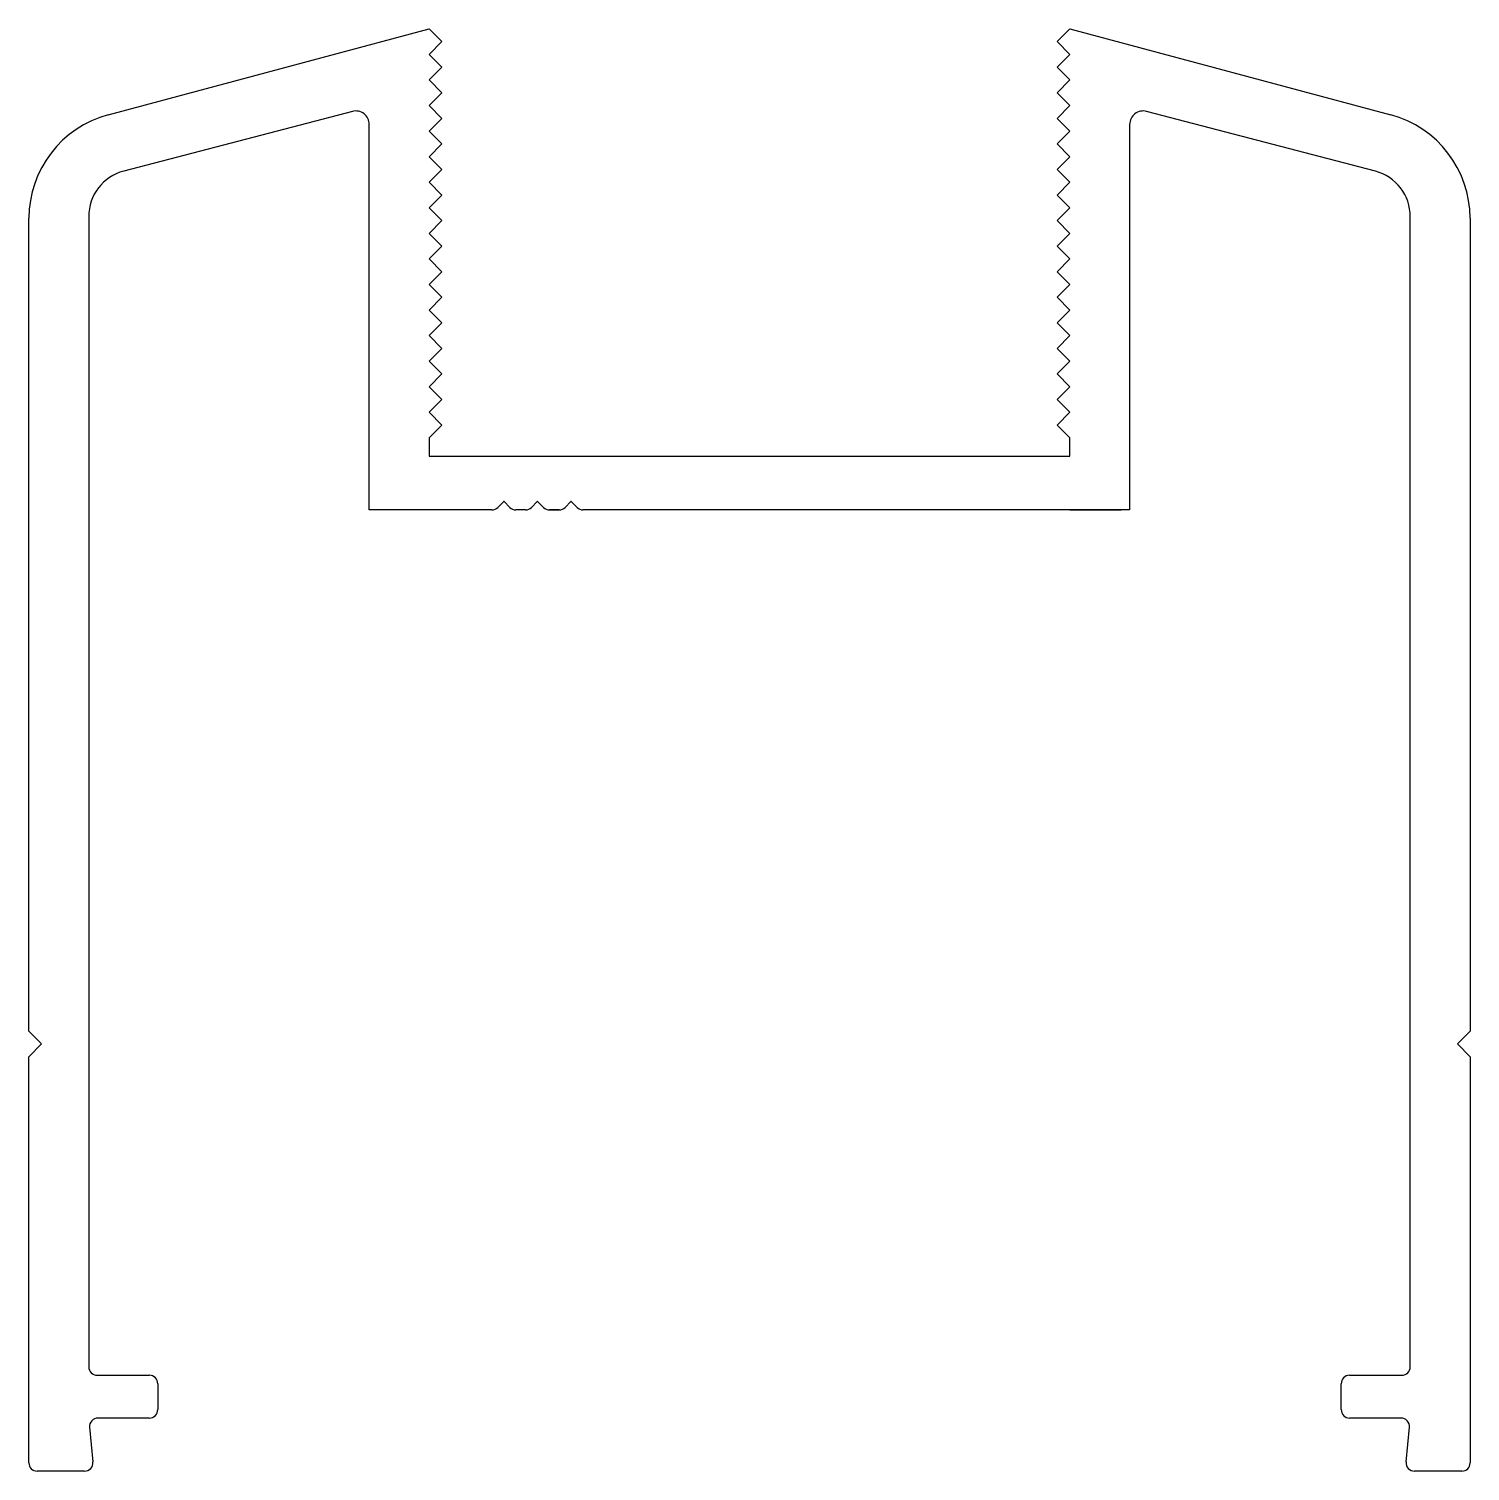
# Model space of a CAD drawing. Extents: x -19.1 to 23.7, y 2.5 to 45.4.
import ezdxf

# ---------------------------------------------------------------- set-up
doc = ezdxf.new("R2010")
doc.units = 0
doc.layers.get('0').update_dxf_attribs({"linetype": 'CONTINUOUS'})
doc.layers.add('1', color=7, linetype='CONTINUOUS')
doc.layers.add('EBLAYER4', color=7, linetype='CONTINUOUS')

msp = doc.modelspace()

# ---------------------------------------------------------------- linework, layer by layer
at = {"color": 7}
msp.add_line((11.808, 31.053), (13.338, 31.053), dxfattribs=at)
at = {"layer": '1', "color": 7, "linetype": 'CONTINUOUS'}
for p, q in [((-5.375, 31.053), (-9.022, 31.053)), ((-5.027, 31.298), (-5.198, 31.127)), ((-4.845, 31.127), (-5.016, 31.298)), ((-4.375, 31.053), (-4.668, 31.053)), ((-4.027, 31.298), (-4.199, 31.127)), ((-3.845, 31.127), (-4.016, 31.298)), ((-3.375, 31.053), (-3.668, 31.053)), ((-3.668, 31.053), (-3.375, 31.053)), ((-3.375, 31.053), (-3.668, 31.053)), ((-3.668, 31.053), (-3.375, 31.053)), ((-3.375, 31.053), (-3.668, 31.053)), ((-3.028, 31.298), (-3.199, 31.127)), ((-2.845, 31.127), (-3.016, 31.298)), ((-1.916, 31.053), (-2.668, 31.053)), ((-2.668, 31.053), (-2.668, 31.053))]:
    msp.add_line(p, q, dxfattribs=at)
for centre, radius, start, end in [((-5.375, 31.303), 0.25, 270, 315), ((-5.022, 31.292), 0.008, 45, 135), ((-4.668, 31.303), 0.25, 225, 270), ((-4.375, 31.303), 0.25, 270, 315), ((-4.022, 31.292), 0.008, 45, 135), ((-3.668, 31.303), 0.25, 225, 270), ((-3.375, 31.303), 0.25, 270, 315), ((-3.022, 31.292), 0.008, 45, 135), ((-2.668, 31.303), 0.25, 225, 270)]:
    msp.add_arc(centre, radius, start, end, dxfattribs=at)
at = {"layer": 'EBLAYER4', "color": 7}
for p, q in [((-16.785, 42.796), (-7.242, 45.353)), ((-7.242, 45.353), (-6.862, 44.973)), ((11.428, 44.973), (11.808, 45.353)), ((11.808, 45.353), (21.351, 42.796)), ((-6.862, 44.973), (-7.242, 44.593)), ((11.808, 44.593), (11.428, 44.973)), ((-7.242, 44.593), (-6.862, 44.213)), ((-6.862, 44.213), (-7.242, 43.833)), ((11.428, 44.213), (11.808, 44.593)), ((11.808, 43.833), (11.428, 44.213)), ((-7.242, 43.833), (-6.862, 43.453)), ((11.428, 43.453), (11.808, 43.833)), ((-6.862, 43.453), (-7.242, 43.073)), ((11.808, 43.073), (11.428, 43.453)), ((-9.525, 42.899), (-16.326, 41.123)), ((-7.242, 43.073), (-6.862, 42.693)), ((11.428, 42.693), (11.808, 43.073)), ((20.896, 41.123), (14.092, 42.899)), ((-9.022, 31.053), (-9.022, 42.512)), ((-6.862, 42.693), (-7.242, 42.313)), ((11.808, 42.313), (11.428, 42.693)), ((13.588, 42.512), (13.588, 31.053)), ((-7.242, 42.313), (-6.862, 41.933)), ((11.428, 41.933), (11.808, 42.313)), ((-6.862, 41.933), (-7.242, 41.553)), ((11.808, 41.553), (11.428, 41.933)), ((-7.242, 41.553), (-6.862, 41.173)), ((-6.862, 41.173), (-7.242, 40.793)), ((11.428, 41.173), (11.808, 41.553)), ((11.808, 40.793), (11.428, 41.173)), ((-7.242, 40.793), (-6.862, 40.413)), ((11.428, 40.413), (11.808, 40.793)), ((-6.862, 40.413), (-7.242, 40.033)), ((11.808, 40.033), (11.428, 40.413)), ((-7.242, 40.033), (-6.862, 39.653)), ((11.428, 39.653), (11.808, 40.033)), ((-19.147, 15.553), (-19.147, 39.725)), ((-17.367, 39.77), (-17.367, 5.573)), ((-6.862, 39.653), (-7.242, 39.273)), ((11.808, 39.273), (11.428, 39.653)), ((21.933, 5.573), (21.933, 39.77)), ((23.713, 39.725), (23.713, 15.553)), ((-7.242, 39.273), (-6.862, 38.893)), ((11.428, 38.893), (11.808, 39.273)), ((-6.862, 38.893), (-7.242, 38.513)), ((11.808, 38.513), (11.428, 38.893)), ((-7.242, 38.513), (-6.862, 38.133)), ((11.428, 38.133), (11.808, 38.513)), ((-6.862, 38.133), (-7.242, 37.753)), ((-7.242, 37.753), (-6.862, 37.373)), ((11.808, 37.753), (11.428, 38.133)), ((11.428, 37.373), (11.808, 37.753)), ((-6.862, 37.373), (-7.242, 36.993)), ((11.808, 36.993), (11.428, 37.373)), ((-7.242, 36.993), (-6.862, 36.613)), ((11.428, 36.613), (11.808, 36.993)), ((-6.862, 36.613), (-7.242, 36.233)), ((11.808, 36.233), (11.428, 36.613)), ((-7.242, 36.233), (-6.862, 35.853)), ((11.428, 35.853), (11.808, 36.233)), ((-6.862, 35.853), (-7.242, 35.473)), ((11.808, 35.473), (11.428, 35.853)), ((-7.242, 35.473), (-6.862, 35.093)), ((11.428, 35.093), (11.808, 35.473)), ((-6.862, 35.093), (-7.242, 34.713)), ((11.808, 34.713), (11.428, 35.093)), ((-7.242, 34.713), (-6.862, 34.333)), ((-6.862, 34.333), (-7.242, 33.953)), ((11.428, 34.333), (11.808, 34.713)), ((11.808, 33.953), (11.428, 34.333)), ((-7.242, 33.953), (-6.862, 33.573)), ((11.428, 33.573), (11.808, 33.953)), ((-6.862, 33.573), (-7.242, 33.193)), ((11.808, 33.193), (11.428, 33.573)), ((-7.242, 33.193), (-7.242, 32.653)), ((11.808, 32.653), (11.808, 33.193)), ((-7.242, 32.653), (11.808, 32.653)), ((13.588, 31.053), (-1.916, 31.053)), ((-18.767, 15.173), (-19.147, 15.553)), ((23.713, 15.553), (23.333, 15.173)), ((-19.147, 14.793), (-18.767, 15.173)), ((23.333, 15.173), (23.713, 14.793)), ((-19.147, 2.723), (-19.147, 14.793)), ((23.713, 14.793), (23.713, 2.723)), ((-17.117, 5.323), (-15.562, 5.323)), ((20.128, 5.323), (21.683, 5.323)), ((-15.312, 5.073), (-15.312, 4.303)), ((19.878, 4.303), (19.878, 5.073)), ((-15.562, 4.053), (-17.092, 4.053)), ((21.658, 4.053), (20.128, 4.053)), ((-17.341, 3.78), (-17.243, 2.747)), ((21.809, 2.747), (21.907, 3.78)), ((-17.492, 2.473), (-18.897, 2.473)), ((23.463, 2.473), (22.058, 2.473))]:
    msp.add_line(p, q, dxfattribs=at)
for centre, radius, start, end in [((-9.422, 42.512), 0.4, 0, 105), ((13.988, 42.512), 0.4, 75, 180), ((-15.955, 39.714), 3.192, 105.0739, 179.8088), ((20.521, 39.714), 3.192, 0.1912, 74.9261), ((-15.967, 39.77), 1.4, 104.8646, 179.9999), ((20.533, 39.77), 1.4, 0, 75), ((-17.117, 5.573), 0.25, 180, 270), ((-15.562, 5.073), 0.25, 0, 90), ((20.128, 5.073), 0.25, 90, 180), ((21.683, 5.573), 0.25, 270, 360), ((-15.562, 4.303), 0.25, 270, 0), ((20.128, 4.303), 0.25, 180, 270), ((-17.092, 3.803), 0.25, 90, 185.4232), ((21.658, 3.803), 0.25, 354.5768, 90), ((-18.897, 2.723), 0.25, 180, 270), ((-17.492, 2.723), 0.25, 270, 5.4232), ((22.058, 2.723), 0.25, 174.5768, 270), ((23.463, 2.723), 0.25, 270, 0)]:
    msp.add_arc(centre, radius, start, end, dxfattribs=at)

doc.saveas('drawing.dxf')
